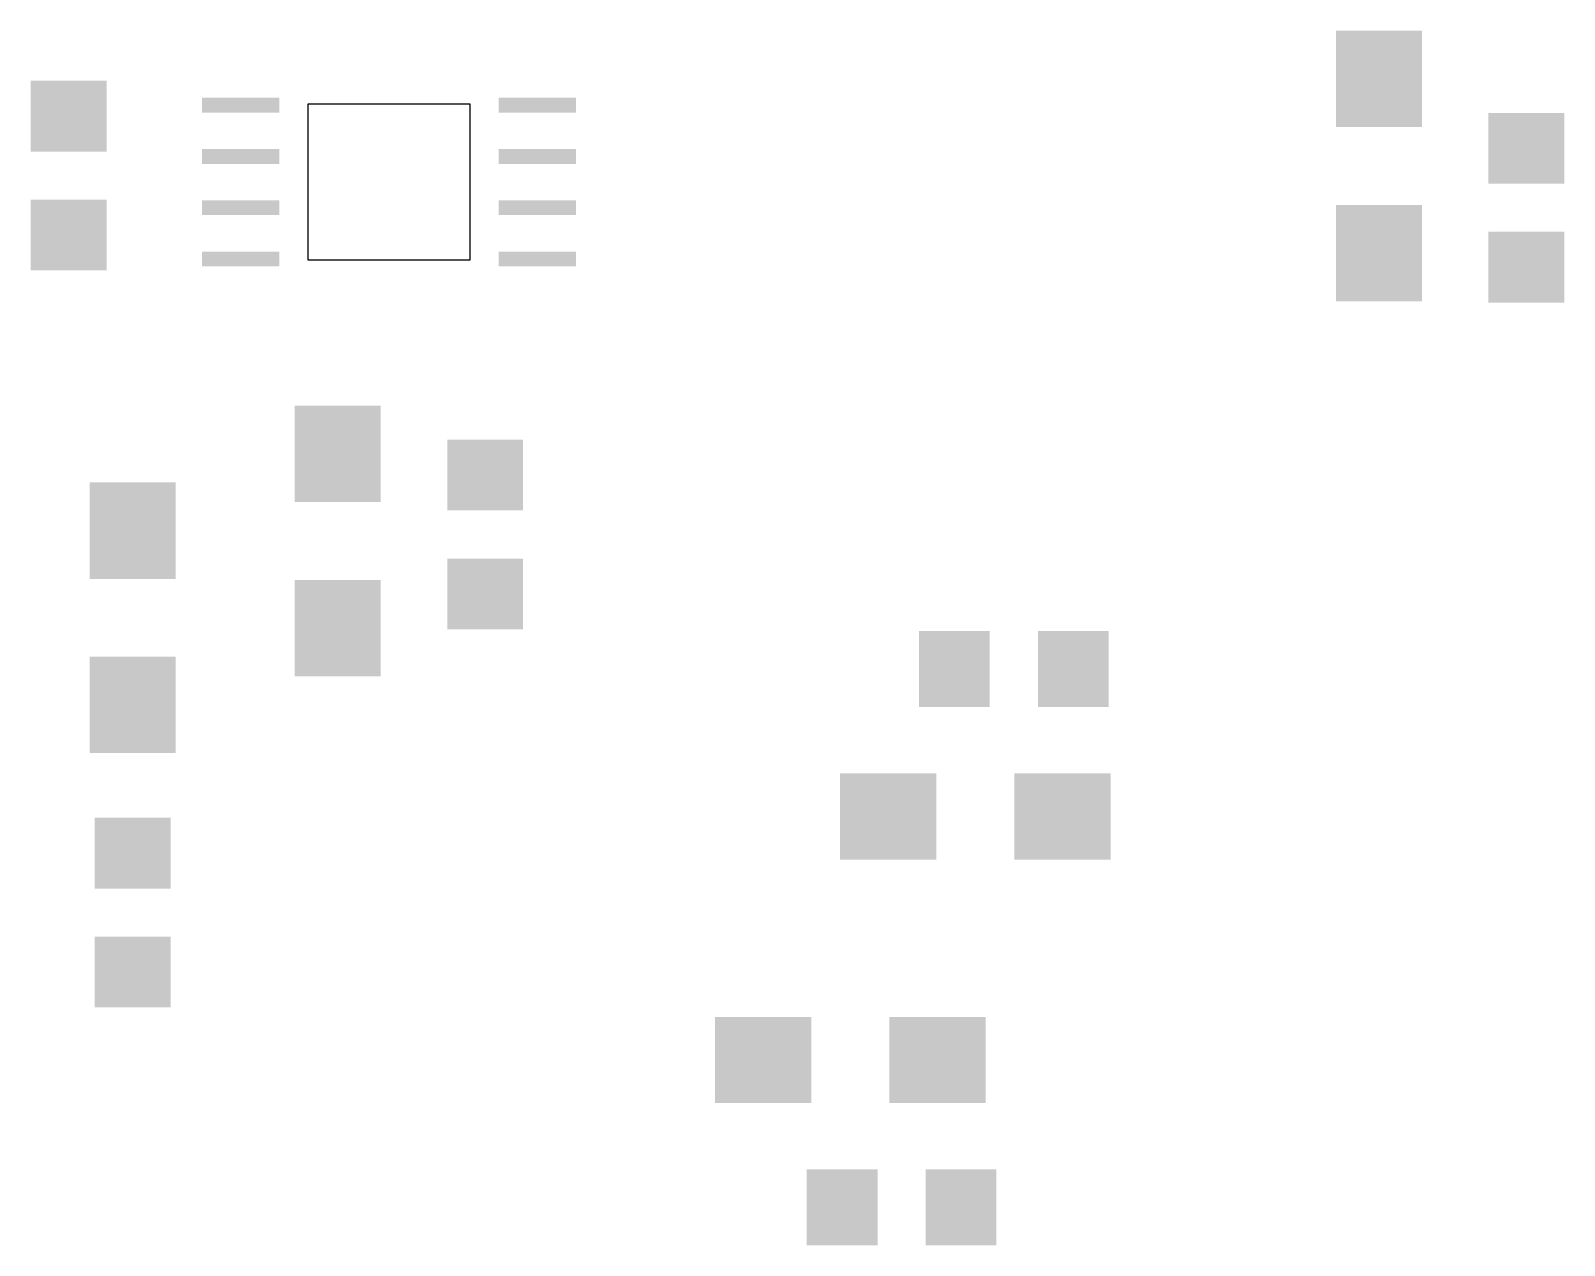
# Model space of a CAD drawing. Extents: x 12.5 to 27.5, y 29.6 to 41.5.
import ezdxf

# ---------------------------------------------------------------- set-up
doc = ezdxf.new("R2010")
doc.units = 0
doc.layers.get('0').update_dxf_attribs({"linetype": 'CONTINUOUS'})
doc.layers.add('32', color=253, linetype='CONTINUOUS')

# ---------------------------------------------------------------- blocks, each defined once
blk = doc.blocks.new('RECT')
blk.add_solid([(-0.5, -0.5), (0.5, -0.5), (-0.5, 0.5), (0.5, 0.5)])

msp = doc.modelspace()

# ---------------------------------------------------------------- linework, layer by layer
at = {"linetype": 'CONTINUOUS'}
msp.add_lwpolyline([(15.2126, 40.762), (16.7874, 40.762), (16.7874, 39.238), (15.2126, 39.238)], close=True, dxfattribs=at)

# ---------------------------------------------------------------- block references
at = {"layer": '32'}
for p, xscale, yscale, rotation in [((25.6563, 41.0063), 0.9399999999999998, 0.84, 90), ((12.875, 40.6425), 0.69, 0.7400000000000001, 270), ((14.5522, 40.75), 0.7544, 0.1448, 180), ((17.4478, 40.75), 0.7544, 0.1448, 180), ((27.0938, 40.33), 0.69, 0.7400000000000001, 90), ((14.5522, 40.25), 0.7544, 0.1448, 180), ((17.4478, 40.25), 0.7544, 0.1448, 180), ((12.875, 39.4825), 0.69, 0.7400000000000001, 270), ((14.5522, 39.75), 0.7544, 0.1448, 180), ((17.4478, 39.75), 0.7544, 0.1448, 180), ((25.6563, 39.3062), 0.9399999999999998, 0.84, 90), ((27.0938, 39.17), 0.69, 0.7400000000000001, 90), ((14.5522, 39.25), 0.7544, 0.1448, 180), ((17.4478, 39.25), 0.7544, 0.1448, 180), ((15.5, 37.35), 0.9399999999999998, 0.84, 90), ((16.9375, 37.1425), 0.69, 0.7400000000000001, 90), ((13.5, 36.6), 0.9399999999999998, 0.84, 90), ((16.9375, 35.9825), 0.69, 0.7400000000000001, 90), ((15.5, 35.65), 0.9399999999999998, 0.84, 90), ((21.5138, 35.25), 0.69, 0.7400000000000001, 180), ((22.6738, 35.25), 0.69, 0.7400000000000001, 180), ((13.5, 34.9), 0.9399999999999998, 0.84, 90), ((20.8688, 33.8125), 0.9399999999999998, 0.84, 180), ((22.5688, 33.8125), 0.9399999999999998, 0.84, 180), ((13.5, 33.455), 0.69, 0.7400000000000001, 270), ((13.5, 32.295), 0.69, 0.7400000000000001, 270), ((19.65, 31.4375), 0.9399999999999998, 0.84, 180), ((21.35, 31.4375), 0.9399999999999998, 0.84, 180), ((20.42, 30), 0.69, 0.7400000000000001, 180), ((21.58, 30), 0.69, 0.7400000000000001, 180)]:
    msp.add_blockref('RECT', p, dxfattribs=dict(at, xscale=xscale, yscale=yscale, rotation=rotation))

doc.saveas('drawing.dxf')
